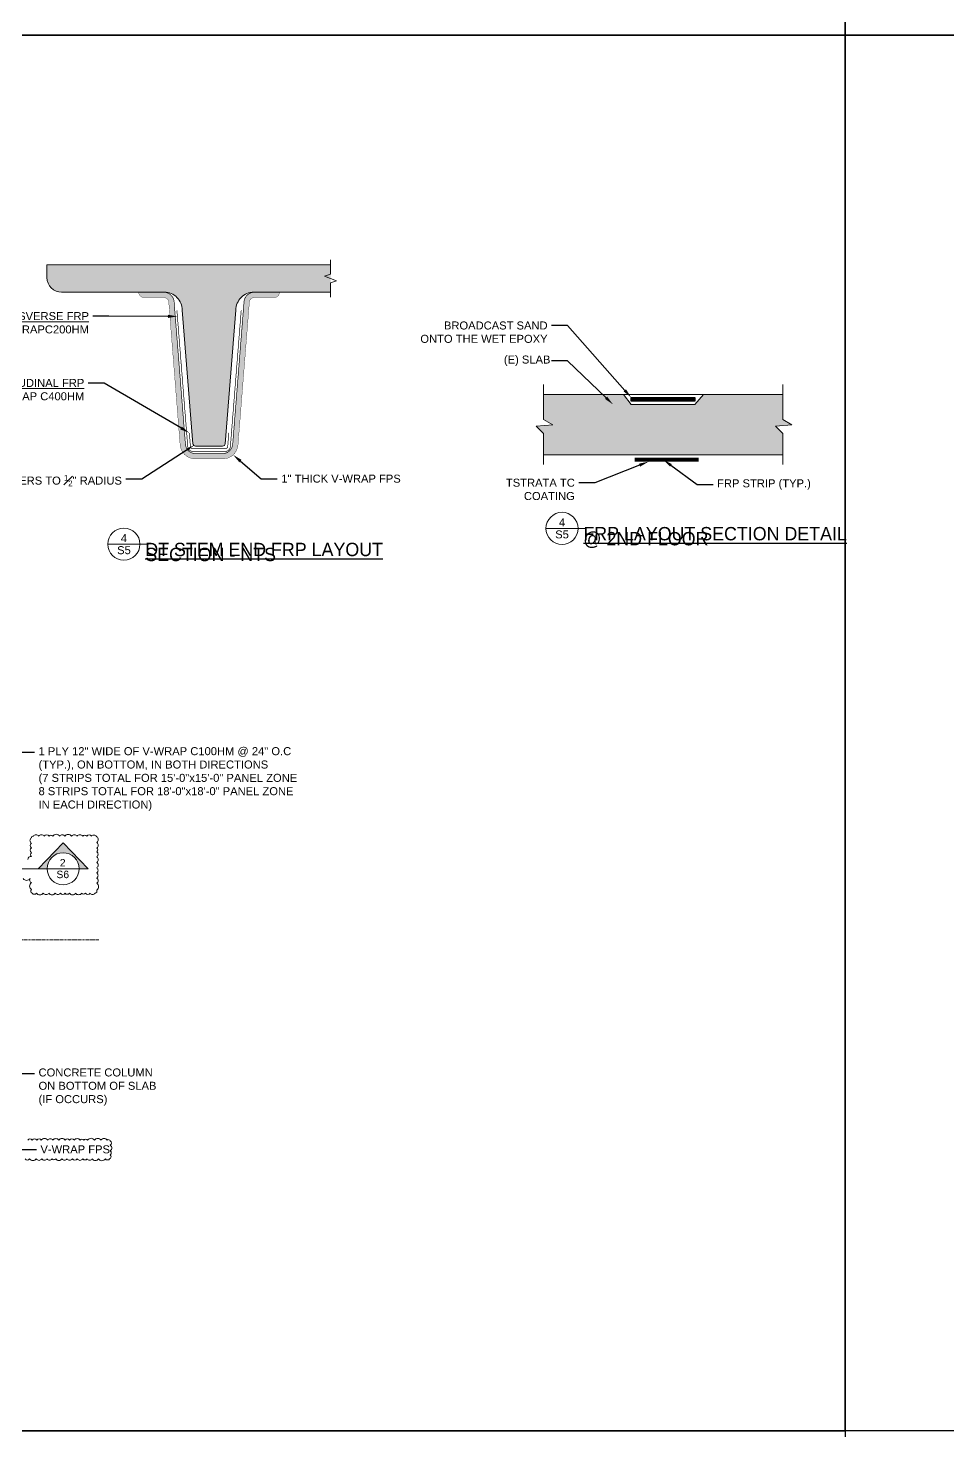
# Model space of a CAD drawing. Header units: inches. Extents: x 1159 to 9559, y -3650 to 1829.
# Drawn here: x 1823 to 1995.5, y 1124.5 to 1387.5 of the extents above; entities that cross this region are included whole.
import ezdxf
from ezdxf import colors
from ezdxf.entities.mleader import LeaderData, LeaderLine
from ezdxf.enums import TextEntityAlignment as Align
from ezdxf.math import Vec2, Vec3

# ---------------------------------------------------------------- set-up
doc = ezdxf.new("R2018")
doc.units = ezdxf.units.IN
doc.header["$MEASUREMENT"] = 0
doc.linetypes.add('CENTER2', pattern=[1.125, 0.75, -0.125, 0.125, -0.125])
doc.layers.get('Defpoints').update_dxf_attribs({"color": 190})
for name, color, linetype, lineweight in [('STN-ANNO-TEXT', 3, 'Continuous', 20), ('STN-ANNO-TITL-TEXT', 7, 'Continuous', 25), ('STN-EXST-MED', 2, 'Continuous', 5), ('STN-EXST-THK', 115, 'Continuous', 9), ('STN-FRP', 5, 'Continuous', 20), ('STN-GRAY-Sc-50', 253, 'Continuous', 20), ('STN-GRID-ID', 6, 'Continuous', 20), ('STN-GRID-LINE', 10, 'CENTER2', 13), ('STN-HATCH', 253, 'Continuous', 9), ('STN-LINE-MED', 11, 'Continuous', 20), ('STN-REVS', 10, 'Continuous', 20)]:
    doc.layers.add(name, color=color, linetype=linetype, lineweight=lineweight)
doc.layers.add('STN-CONCRETE HATCH', color=253, linetype='Continuous', lineweight=9, transparency=0.75)
doc.layers.add('STN-VPORT', color=30, linetype='Continuous', plot=False)
doc.styles.add('24', font='swiss.ttf', dxfattribs={"height": 1.5})
doc.styles.add('DIMENSIONS', font='swiss.ttf')
doc.styles.get("Standard").update_dxf_attribs({"font": 'swiss.ttf'})

# ---------------------------------------------------------------- blocks, each defined once
blk = doc.blocks.new('*U21')
at = {"layer": 'STN-GRID-ID'}
for p, q in [((-0.375, 0), (0, 0)), ((0, 0), (0.1, 0))]:
    blk.add_line(p, q, dxfattribs=at)
blk.add_circle((-0.188, 0), 0.188, dxfattribs=at)
at = {"layer": 'STN-ANNO-TEXT', "style": 'DIMENSIONS'}
for tag, p in [('1', (-0.188, 0.071)), ('S1', (-0.188, -0.071))]:
    blk.add_attdef(tag, text='', height=0.0938, dxfattribs=at).set_placement(p, align=Align.MIDDLE_CENTER)
at = {"layer": 'STN-ANNO-TEXT', "lineweight": 30, "flags": 104}
blk.add_attdef('SCALE', text='', height=0.0938, dxfattribs=at).set_placement((0.062, -0.043), align=Align.TOP_LEFT)
at = {"layer": 'STN-ANNO-TITL-TEXT', "lineweight": 30, "flags": 104}
blk.add_attdef('DETAIL TITLE', text='', height=0.125, dxfattribs=at).set_placement((0.062, 0.016), align=Align.BOTTOM_LEFT)

msp = doc.modelspace()

# ---------------------------------------------------------------- hatches: boundary and pattern name
at = {"layer": 'STN-CONCRETE HATCH'}
h = msp.add_hatch(color=256, dxfattribs=at)
h.dxf.hatch_style = 1
h.paths.add_polyline_path([(1865.353, 1338.022), (1879.76, 1338.022), (1879.76, 1343.01), (1826.561, 1343.01), (1826.561, 1340.772, 0.4142136), (1829.311, 1338.022), (1848.569, 1338.022, -0.4142136), (1851.931, 1334.66), (1853.961, 1309.165), (1859.961, 1309.165), (1861.991, 1334.66, -0.4142136)])
h = msp.add_hatch(color=256, dxfattribs=at)
h.dxf.hatch_style = 1
h.paths.add_polyline_path([(1918.317, 1312.918), (1919.679, 1311.556), (1919.679, 1307.542), (1964.551, 1307.542), (1964.551, 1311.556), (1963.189, 1312.918), (1966.282, 1313.149), (1964.551, 1314.141), (1964.551, 1318.852), (1949.679, 1318.852), (1948.091, 1316.999), (1936.115, 1316.999), (1934.71, 1318.852), (1919.679, 1318.852), (1919.679, 1314.141), (1921.41, 1313.149)])
at = {"layer": 'STN-HATCH'}
h = msp.add_hatch(dxfattribs=at)
h.set_pattern_fill('DOTS', color=256, scale=5)
h.set_pattern_definition([(0, (25534.2649, -942.51002), (0.15625, 0.3125), [0, -0.3125])])
h.paths.add_polyline_path([(1861.393, 1309.514, -0.3911301), (1859.499, 1307.765), (1854.422, 1307.765, -0.3911301), (1852.528, 1309.514), (1850.419, 1336.008, 0.4214287), (1848.458, 1338.019), (1843.759, 1338.022, 0.4153314), (1844.759, 1337.019), (1848.458, 1337.019, -0.4346211), (1849.417, 1335.99), (1851.532, 1309.435, 0.3911301), (1854.422, 1306.765), (1859.499, 1306.765, 0.3911301), (1862.39, 1309.435), (1864.504, 1335.986, -0.4346211), (1865.463, 1337.014), (1869.162, 1337.014, 0.4142136), (1870.162, 1338.014), (1865.463, 1338.014, 0.4214287), (1863.502, 1336.004)])
at = {"layer": 'STN-HATCH', "ltscale": 100}
msp.add_hatch(color=256, dxfattribs=at).paths.add_polyline_path([(1826.586, 1229.939, -1), (1832.586, 1229.939), (1834.267, 1229.939), (1829.586, 1234.819), (1824.906, 1229.939)])

# ---------------------------------------------------------------- linework, layer by layer
at = {"layer": 'Defpoints'}
msp.add_lwpolyline([(1936.132, 1318.262), (1948.091, 1318.262), (1948.091, 1317.58), (1936.132, 1317.58)], close=True, dxfattribs=at)
at = {"layer": 'STN-EXST-MED'}
msp.add_lwpolyline([(1879.76, 1343.165), (1826.561, 1343.165), (1826.561, 1340.772, 0.4142136), (1829.311, 1338.022), (1848.569, 1338.022, -0.4142136), (1851.931, 1334.66), (1853.924, 1309.625, 0.3911301), (1854.422, 1309.165), (1859.499, 1309.165, 0.3911301), (1859.997, 1309.625), (1861.991, 1334.66, -0.4142136), (1865.353, 1338.022), (1879.76, 1338.022)], format="xyb", dxfattribs=at)
at = {"layer": 'STN-EXST-THK'}
for p, q in [((1919.679, 1320.69), (1919.679, 1314.141)), ((1964.551, 1320.69), (1964.551, 1314.141)), ((1921.41, 1313.149), (1918.317, 1312.918)), ((1918.317, 1312.918), (1919.679, 1311.556)), ((1919.679, 1314.141), (1921.41, 1313.149)), ((1966.282, 1313.149), (1963.189, 1312.918)), ((1963.189, 1312.918), (1964.551, 1311.556)), ((1964.551, 1314.141), (1966.282, 1313.149)), ((1919.679, 1311.556), (1919.679, 1305.711)), ((1964.551, 1311.556), (1964.551, 1305.711)), ((1919.679, 1307.542), (1964.551, 1307.542))]:
    msp.add_line(p, q, dxfattribs=at)
msp.add_lwpolyline([(1919.679, 1318.852), (1934.71, 1318.852), (1936.115, 1316.999), (1948.091, 1316.999), (1949.679, 1318.852), (1964.551, 1318.852)], dxfattribs=at)
at = {"layer": 'STN-FRP', "const_width": 0.125}
msp.add_lwpolyline([(1850.93, 1334.624), (1852.964, 1309.085, 0.3911301), (1853.961, 1308.165), (1859.961, 1308.165, 0.3911301), (1860.958, 1309.085), (1862.991, 1334.624)], format="xyb", dxfattribs=at)
at = {"layer": 'STN-FRP', "const_width": 0.75}
for points in [[(1936.115, 1317.919), (1948.115, 1317.919)], [(1936.755, 1306.63), (1948.755, 1306.63)]]:
    msp.add_lwpolyline(points, dxfattribs=at)
at = {"layer": 'STN-FRP', "color": 1, "const_width": 0.125}
msp.add_lwpolyline([(1853.261, 1311.655), (1853.462, 1309.125, 0.3911301), (1853.961, 1308.665), (1859.961, 1308.665, 0.3911301), (1860.459, 1309.125), (1860.661, 1311.655)], format="xyb", dxfattribs=at)
at = {"layer": 'STN-GRAY-Sc-50', "const_width": 0.125}
msp.add_lwpolyline([(1843.759, 1338.022), (1848.458, 1338.019, -0.4214287), (1850.419, 1336.008), (1852.528, 1309.514, 0.3911301), (1854.422, 1307.765), (1859.499, 1307.765, 0.3911301), (1861.393, 1309.514), (1863.502, 1336.004, -0.4214287), (1865.463, 1338.014), (1870.162, 1338.014)], format="xyb", dxfattribs=at)
at = {"layer": 'STN-GRID-ID'}
for p, q in [((1825.344, 1229.939), (1805.112, 1229.939)), ((1826.586, 1229.939), (1832.586, 1229.939))]:
    msp.add_line(p, q, dxfattribs=at)
msp.add_lwpolyline([(1826.586, 1229.939), (1824.906, 1229.939), (1829.586, 1234.819), (1834.267, 1229.939), (1832.586, 1229.939)], dxfattribs=at)
msp.add_circle((1829.586, 1229.939), 3, dxfattribs=at)
at = {"layer": 'STN-GRID-LINE', "ltscale": 0.5}
msp.add_lwpolyline([(1836.297, 1216.617), (1734.549, 1216.617)], dxfattribs=at)
at = {"layer": 'STN-HATCH'}
msp.add_line((1949.679, 1318.852), (1934.71, 1318.852), dxfattribs=at)
at = {"layer": 'STN-HATCH', "const_width": 0.06}
msp.add_lwpolyline([(1843.759, 1338.022), (1843.759, 1338.019, 0.4142136), (1844.759, 1337.019), (1848.458, 1337.019, -0.4346211), (1849.417, 1335.99), (1851.532, 1309.435, 0.3911301), (1854.422, 1306.765), (1859.499, 1306.765, 0.3911301), (1862.39, 1309.435), (1864.504, 1335.986, -0.4346211), (1865.463, 1337.014), (1869.162, 1337.014, 0.4142136), (1870.162, 1338.014), (1870.162, 1338.022)], format="xyb", dxfattribs=at)
at = {"layer": 'STN-LINE-MED'}
msp.add_lwpolyline([(1879.76, 1337.087), (1879.76, 1339.778), (1880.88, 1340.186), (1878.64, 1341.001), (1879.76, 1341.409), (1879.76, 1344.1)], dxfattribs=at)
at = {"layer": 'STN-REVS'}
for points in [[(1822.958, 1231.666, -0.5205671), (1823.647, 1232.202, -0.5205671), (1823.647, 1232.949, -0.5205671), (1823.647, 1233.848, -0.5205671), (1823.647, 1234.705, -0.5205671), (1823.647, 1235.757, -0.5205671), (1824.027, 1236.046, -0.5205671), (1824.989, 1236.046, -0.5205671), (1826.056, 1236.046, -0.5205671), (1826.954, 1236.046, -0.5205671), (1827.637, 1236.046, -0.5205671), (1828.958, 1236.046, -0.5205671), (1829.902, 1236.046, -0.5205671), (1831.164, 1236.046, -0.5205671), (1832.191, 1236.046, -0.5205671), (1833.26, 1236.046, -0.5205671), (1834.047, 1236.046, -0.5205671), (1834.896, 1236.046, -0.5205671), (1835.893, 1235.937, -0.5205671), (1835.893, 1234.859, -0.5205671), (1835.893, 1233.796, -0.5205671), (1835.893, 1233.118, -0.5205671), (1835.893, 1232.174, -0.5205671), (1835.893, 1231.132, -0.5205671), (1835.893, 1230.102, -0.5205671), (1835.893, 1229.142, -0.5205671), (1835.893, 1228.199, -0.5205671), (1835.893, 1227.211, -0.5205671), (1835.893, 1225.932, -0.5205671), (1835.575, 1225.354, -0.5205671), (1834.655, 1225.354, -0.5205671), (1833.788, 1225.354, -0.5205671), (1833.066, 1225.354, -0.5205671), (1831.941, 1225.354, -0.5205671), (1830.772, 1225.354, -0.5205671), (1829.951, 1225.354, -0.5205671), (1829.079, 1225.354, -0.5205671), (1828.121, 1225.354, -0.5205671), (1826.929, 1225.354, -0.5205671), (1825.87, 1225.354, -0.5205671), (1824.58, 1225.354, -0.5205671), (1823.77, 1225.354, -0.5205671), (1823.647, 1226.032, -0.5205671), (1823.647, 1227.332, -0.5205671), (1823.385, 1228.092, -0.5205671), (1822.1, 1228.092, -0.5205671)], [(1822.965, 1179.065, -0.5205671), (1823.76, 1179.065, -0.5205671), (1824.658, 1179.065, -0.5205671), (1825.504, 1179.065, -0.5205671), (1826.701, 1179.065, -0.5205671), (1827.694, 1179.065, -0.5205671), (1828.797, 1179.065, -0.5205671), (1829.955, 1179.065, -0.5205671), (1830.797, 1179.065, -0.5205671), (1831.699, 1179.065, -0.5205671), (1832.783, 1179.065, -0.5205671), (1833.473, 1179.065, -0.5205671), (1834.178, 1179.065, -0.5205671), (1835.471, 1179.065, -0.5205671), (1836.706, 1179.065, -0.5205671), (1837.839, 1179.065, -0.5205671), (1838.442, 1178.913, -0.5205671), (1838.442, 1178.121, -0.5205671), (1838.442, 1177.043, -0.5205671), (1838.442, 1176.325, -0.5205671), (1838.305, 1175.545, -0.5205671), (1837.522, 1175.545, -0.5205671), (1836.213, 1175.545, -0.5205671), (1835.055, 1175.545, -0.5205671), (1834.074, 1175.545, -0.5205671), (1833.293, 1175.545, -0.5205671), (1832.212, 1175.545, -0.5205671), (1831.332, 1175.545, -0.5205671), (1830.338, 1175.545, -0.5205671), (1829.36, 1175.545, -0.5205671), (1828.221, 1175.545, -0.5205671), (1827.506, 1175.545, -0.5205671), (1826.56, 1175.545, -0.5205671), (1825.602, 1175.545, -0.5205671), (1824.541, 1175.545, -0.5205671), (1823.298, 1175.545, -0.5205671), (1822.481, 1175.545, -0.5205671)]]:
    msp.add_lwpolyline(points, format="xyb", dxfattribs=at)
at = {"layer": 'STN-VPORT'}
for points in [[(1592.757, 1647.896), (1976.26, 1647.896), (1976.26, 1386.218), (1592.757, 1386.218)], [(1976.26, 1647.896), (2359.763, 1647.896), (2359.763, 1386.218), (1976.26, 1386.218)], [(1592.757, 1386.218), (1976.26, 1386.218), (1976.26, 1124.54), (1592.757, 1124.54)], [(1976.26, 1386.218), (2359.763, 1386.218), (2359.763, 1124.54), (1976.26, 1124.54)], [(1592.757, 1124.54), (1976.26, 1124.54), (1976.26, 862.862), (1592.757, 862.862)]]:
    msp.add_lwpolyline(points, close=True, dxfattribs=at)

# ---------------------------------------------------------------- block references
ref = msp.add_blockref('*U21', (1926.16, 1293.749), dxfattribs=dict(xscale=16, yscale=16, zscale=16))
lines = msp.add_mtext('{\\LFRP LAYOUT SECTION DETAIL}', dxfattribs={"layer": 'STN-ANNO-TITL-TEXT', "insert": (1927.16, 1294.005), "char_height": 2.5, "attachment_point": 1})
ref.add_attrib('DETAIL TITLE', '', (1927.16, 1294.005), dxfattribs={"flags": 104}).embed_mtext(lines)
ref.add_attrib('1', '4', dxfattribs={"layer": 'STN-ANNO-TEXT', "height": 1.5, "style": 'DIMENSIONS'}).set_placement((1923.16, 1294.879), align=Align.MIDDLE_CENTER)
ref.add_attrib('S1', 'S5', dxfattribs={"layer": 'STN-ANNO-TEXT', "height": 1.5, "style": 'DIMENSIONS'}).set_placement((1923.16, 1292.619), align=Align.MIDDLE_CENTER)
lines = msp.add_mtext('@ 2ND FLOOR', dxfattribs={"layer": 'STN-ANNO-TEXT', "insert": (1927.16, 1293.066), "char_height": 2.5, "attachment_point": 1})
ref.add_attrib('SCALE', '', (1927.16, 1293.066), dxfattribs={"flags": 104}).embed_mtext(lines)
ref = msp.add_blockref('*U21', (1843.995, 1290.788), dxfattribs=dict(xscale=16, yscale=16, zscale=16))
lines = msp.add_mtext('{\\LDT STEM END FRP LAYOUT}', dxfattribs={"layer": 'STN-ANNO-TITL-TEXT', "insert": (1844.995, 1291.044), "char_height": 2.5, "attachment_point": 1})
ref.add_attrib('DETAIL TITLE', '', (1844.995, 1291.044), dxfattribs={"flags": 104}).embed_mtext(lines)
ref.add_attrib('1', '4', dxfattribs={"layer": 'STN-ANNO-TEXT', "height": 1.5, "style": 'DIMENSIONS'}).set_placement((1840.995, 1291.918), align=Align.MIDDLE_CENTER)
ref.add_attrib('S1', 'S5', dxfattribs={"layer": 'STN-ANNO-TEXT', "height": 1.5, "style": 'DIMENSIONS'}).set_placement((1840.995, 1289.658), align=Align.MIDDLE_CENTER)
lines = msp.add_mtext('SECTION - NTS', dxfattribs={"layer": 'STN-ANNO-TEXT', "insert": (1844.995, 1290.105), "char_height": 2.5, "attachment_point": 1})
ref.add_attrib('SCALE', '', (1844.995, 1290.105), dxfattribs={"flags": 104}).embed_mtext(lines)

# ---------------------------------------------------------------- texts
at = {"layer": 'STN-ANNO-TEXT', "style": 'DIMENSIONS'}
for s, height, p in [('2', 1.394, (1829.516, 1231.061)), ('S6', 1.3935, (1829.521, 1228.87))]:
    msp.add_text(s, height=height, dxfattribs=at).set_placement(p, align=Align.MIDDLE_CENTER)

# ---------------------------------------------------------------- leaders
at = {"layer": 'STN-ANNO-TEXT'}
ml = msp.add_multileader_mtext('Standard', dxfattribs=at)
ml.set_content('\\pxsm1;{\\LTRANSVERSE FRP\\P}1 PLY U-WRAP OF V-WRAPC200HM', color=256, style='24')
ml.set_leader_properties()
ml.build(insert=Vec2(0, 0))
ml.multileader.update_dxf_attribs({"dogleg_length": 3, "arrow_head_size": 1.812})
ctx = ml.context
ctx.base_point, ctx.char_height, ctx.arrow_head_size, ctx.landing_gap_size, ctx.plane_origin = Vec3(1800.059, 1333.528), 1.5, 1.812, 0.75, Vec3(1761.62, 1333.528)
ctx.text_align_type = 2
notes = []
notes.append((ctx, [(1, (1, 1, 0), (1838.185, 1333.528), (-1, 0), 3, [(0, [(1851.042, 1333.489), (1838.185, 1333.528)], 0, [])])]))
ctx.mtext.insert, ctx.mtext.width, ctx.mtext.alignment, ctx.mtext.flow_direction = Vec3(1834.435, 1334.299), 35.29423, 3, 5
ml = msp.add_multileader_mtext('Standard', dxfattribs=at)
ml.set_content('BROADCAST SAND\\PONTO THE WET EPOXY', color=256, style='24')
ml.set_leader_properties()
ml.build(insert=Vec2(0, 0))
ml.multileader.update_dxf_attribs({"dogleg_length": 3, "arrow_head_size": 1.812})
ctx = ml.context
ctx.base_point, ctx.char_height, ctx.arrow_head_size, ctx.landing_gap_size, ctx.plane_origin = Vec3(1896.925, 1331.763), 1.5, 1.812, 0.75, Vec3(1916.133, 1317.853)
ctx.text_align_type = 2
notes.append((ctx, [(1, (1, 1, 0), (1924.198, 1331.763), (-1, 0), 3, [(0, [(1936.132, 1318.262)], 0, [])])]))
ctx.mtext.insert, ctx.mtext.alignment, ctx.mtext.flow_direction = Vec3(1920.448, 1332.534), 3, 5
ml = msp.add_multileader_mtext('Standard', dxfattribs=at)
ml.set_content('(E) SLAB', color=256, style='24')
ml.set_leader_properties()
ml.build(insert=Vec2(0, 0))
ml.multileader.update_dxf_attribs({"dogleg_length": 3, "arrow_head_size": 1.812})
ctx = ml.context
ctx.base_point, ctx.char_height, ctx.arrow_head_size, ctx.landing_gap_size, ctx.plane_origin = Vec3(1911.501, 1325.183), 1.5, 1.812, 0.75, Vec3(1860.263, 1328.184)
notes.append((ctx, [(1, (1, 1, 0), (1924.198, 1325.183), (-1, 0), 3, [(0, [(1932.716, 1316.981)], 0, [])])]))
ctx.mtext.insert, ctx.mtext.flow_direction = Vec3(1912.251, 1326.149), 5
ml = msp.add_multileader_mtext('Standard', dxfattribs=at)
ml.set_content('\\pxsm1;{\\LLONGITUDINAL FRP\\P}1 PLY 12" WIDE V-WRAP C400HM', color=256, style='24')
ml.set_leader_properties()
ml.build(insert=Vec2(0, 0))
ml.multileader.update_dxf_attribs({"dogleg_length": 3, "arrow_head_size": 1.812})
ctx = ml.context
ctx.base_point, ctx.char_height, ctx.arrow_head_size, ctx.landing_gap_size, ctx.plane_origin = Vec3(1801.342, 1320.992), 1.5, 1.812, 0.75, Vec3(1759.91, 1314.517)
ctx.text_align_type = 2
notes.append((ctx, [(1, (1, 1, 0), (1837.313, 1320.992), (-1, 0), 3, [(0, [(1853.261, 1311.655), (1837.313, 1320.992)], 0, [])])]))
ctx.mtext.insert, ctx.mtext.width, ctx.mtext.alignment, ctx.mtext.flow_direction = Vec3(1833.563, 1321.762), 35.07087, 3, 5
ml = msp.add_multileader_mtext('Standard', dxfattribs=at)
ml.set_content('\\A1;ROUND CORNERS TO {\\H0.7x;\\S1#2;}" RADIUS', color=256, style='24')
ml.set_leader_properties()
ml.build(insert=Vec2(0, 0))
ml.multileader.update_dxf_attribs({"dogleg_length": 3, "arrow_head_size": 1.5})
ctx = ml.context
ctx.base_point, ctx.char_height, ctx.arrow_head_size, ctx.landing_gap_size, ctx.plane_origin = Vec3(1807.883, 1302.984), 1.5, 1.5, 0.75, Vec3(1759.91, 1290.388)
ctx.text_align_type = 2
notes.append((ctx, [(1, (1, 1, 0), (1844.363, 1302.984), (-1, 0), 3, [(0, [(1854.083, 1309.297), (1844.363, 1302.984)], 0, [])])]))
ctx.mtext.insert, ctx.mtext.width, ctx.mtext.alignment, ctx.mtext.flow_direction = Vec3(1840.613, 1303.755), 35.07087, 3, 5
ml = msp.add_multileader_mtext('Standard', dxfattribs=at)
ml.set_content('1" THICK V-WRAP FPS', color=256, style='24')
ml.set_leader_properties()
ml.build(insert=Vec2(0, 0))
ml.multileader.update_dxf_attribs({"dogleg_length": 3, "arrow_head_size": 1.812})
ctx = ml.context
ctx.base_point, ctx.char_height, ctx.arrow_head_size, ctx.landing_gap_size, ctx.plane_origin = Vec3(1869.761, 1303.053), 1.5, 1.812, 0.75, Vec3(1861.466, 1307.534)
notes.append((ctx, [(0, (1, 1, 0), (1866.761, 1303.053), (1, 0), 3, [(0, [(1861.466, 1307.534)], 0, [])])]))
ctx.mtext.insert, ctx.mtext.flow_direction = Vec3(1870.511, 1303.823), 5
ml = msp.add_multileader_mtext('Standard', dxfattribs=at)
ml.set_content('TSTRATA TC {\\A1;\\H0.99998x;COATIN\\A0;\\H1.00002x;G}', color=256, style='24')
ml.set_leader_properties()
ml.build(insert=Vec2(0, 0))
ml.multileader.update_dxf_attribs({"dogleg_length": 3, "arrow_head_size": 1.812})
ctx = ml.context
ctx.base_point, ctx.char_height, ctx.arrow_head_size, ctx.landing_gap_size, ctx.plane_origin = Vec3(1912.693, 1302.292), 1.5, 1.812, 0.75, Vec3(1953.369, 1294.503)
ctx.text_align_type = 2
notes.append((ctx, [(1, (1, 1, 0), (1929.305, 1302.292), (-1, 0), 3, [(0, [(1939.374, 1306.258)], 0, [])])]))
ctx.mtext.insert, ctx.mtext.width, ctx.mtext.alignment, ctx.mtext.flow_direction = Vec3(1925.555, 1303.063), 13.08709, 3, 5
ml = msp.add_multileader_mtext('Standard', dxfattribs=at)
ml.set_content('FRP STRIP (TYP.)', color=256, style='24')
ml.set_leader_properties()
ml.build(insert=Vec2(0, 0))
ml.multileader.update_dxf_attribs({"dogleg_length": 3, "arrow_head_size": 1.812})
ctx = ml.context
ctx.base_point, ctx.char_height, ctx.arrow_head_size, ctx.landing_gap_size, ctx.plane_origin = Vec3(1951.487, 1301.978), 1.5, 1.812, 0.75, Vec3(1964.131, 1315.693)
notes.append((ctx, [(0, (1, 1, 0), (1948.487, 1301.978), (1, 0), 3, [(0, [(1942.112, 1306.638)], 0, [])])]))
ctx.mtext.insert, ctx.mtext.flow_direction = Vec3(1952.237, 1302.944), 5
ml = msp.add_multileader_mtext('Standard', dxfattribs=at)
ml.set_content('1 PLY 12" WIDE OF V-WRAP{\\fArial|b0|i0|c0|p34; C100HM} @ 24" O.C (TYP.), ON BOTTOM, IN BOTH DIRECTIONS\\P(7 STRIPS TOTAL FOR 15\'-0"x15\'-0" PANEL ZONE\\P8 STRIPS TOTAL FOR 18\'-0"x18\'-0" PANEL ZONE\\PIN EACH DIRECTION)', color=256, style='24')
ml.set_leader_properties()
ml.build(insert=Vec2(0, 0))
ml.multileader.update_dxf_attribs({"dogleg_length": 3, "arrow_head_size": 1.812})
ctx = ml.context
ctx.base_point, ctx.char_height, ctx.arrow_head_size, ctx.landing_gap_size, ctx.plane_origin = Vec3(1824.229, 1251.764), 1.5, 1.812, 0.75, Vec3(1822.197, 1254.859)
notes.append((ctx, [(0, (1, 1, 0), (1821.229, 1251.764), (1, 0), 3, [(1, [(1796.344, 1242.775), (1801.534, 1229.348)], 0, [])])]))
ctx.mtext.insert, ctx.mtext.width, ctx.mtext.flow_direction = Vec3(1824.979, 1252.73), 47.83685, 5
ml = msp.add_multileader_mtext('Standard', dxfattribs=at)
ml.set_content('CONCRETE COLUMN ON BOTTOM OF SLAB \\P\\pxql;(IF OCCURS) ', color=256, style='24')
ml.set_leader_properties()
ml.build(insert=Vec2(0, 0))
ml.multileader.update_dxf_attribs({"dogleg_length": 3, "arrow_head_size": 1.812})
ctx = ml.context
ctx.base_point, ctx.char_height, ctx.arrow_head_size, ctx.landing_gap_size, ctx.plane_origin = Vec3(1824.229, 1191.532), 1.5, 1.812, 0.75, Vec3(1822.197, 1194.627)
notes.append((ctx, [(0, (1, 1, 0), (1821.229, 1191.532), (1, 0), 3, [(0, [(1788.64, 1212.916)], 0, [])])]))
ctx.mtext.insert, ctx.mtext.width, ctx.mtext.flow_direction = Vec3(1824.979, 1192.498), 24.16536, 5
ml = msp.add_multileader_mtext('Standard', dxfattribs=at)
ml.set_content('V-WRAP FPS', color=256, style='24')
ml.set_leader_properties()
ml.build(insert=Vec2(0, 0))
ml.multileader.update_dxf_attribs({"dogleg_length": 3, "arrow_head_size": 1.812})
ctx = ml.context
ctx.base_point, ctx.char_height, ctx.arrow_head_size, ctx.landing_gap_size, ctx.plane_origin = Vec3(1824.588, 1177.312), 1.5, 1.812, 0.75, Vec3(1804.175, 1162.411)
notes.append((ctx, [(0, (1, 1, 0), (1821.588, 1177.312), (1, 0), 3, [(0, [(1814.952, 1185.513)], 0, [])])]))
ctx.mtext.insert, ctx.mtext.width, ctx.mtext.flow_direction = Vec3(1825.338, 1178.082), 19.63683, 5
for ctx, leaders in notes:
    for number, flags, end, landing, length, lines in leaders:
        leader = LeaderData()
        leader.index, (leader.has_last_leader_line, leader.has_dogleg_vector, leader.attachment_direction) = number, flags
        leader.last_leader_point, leader.dogleg_vector, leader.dogleg_length = Vec3(end), Vec3(landing), length
        for number, points, colour, breaks in lines:
            line = LeaderLine()
            line.index, line.vertices, line.color, line.breaks = number, Vec3.list(points), colors.encode_raw_color(colour), breaks
            leader.lines.append(line)
        ctx.leaders.append(leader)

doc.saveas('drawing.dxf')
